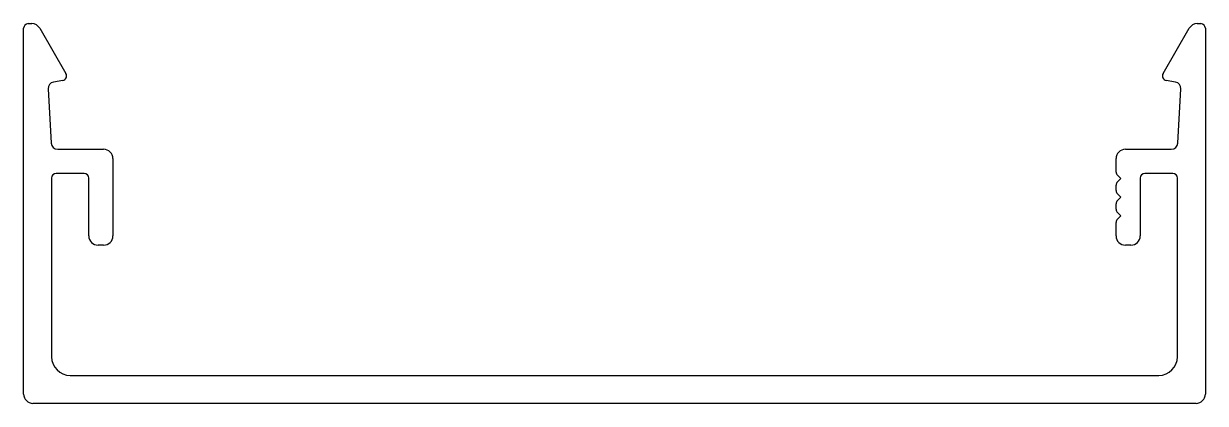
# Model space of a CAD drawing. Extents: x -25.3 to 38.2, y 5.8 to 26.2.
import ezdxf

# ---------------------------------------------------------------- set-up
doc = ezdxf.new("R2010")
doc.units = 0
doc.layers.get('0').update_dxf_attribs({"linetype": 'CONTINUOUS'})

msp = doc.modelspace()

# ---------------------------------------------------------------- linework, layer by layer
for p, q in [((-25.089, 26.151), (-24.904, 26.151)), ((37.726, 26.151), (37.911, 26.151)), ((-25.339, 6.251), (-25.339, 25.901)), ((-24.471, 25.901), (-23.067, 23.471)), ((35.889, 23.471), (37.293, 25.901)), ((38.161, 25.901), (38.161, 6.251)), ((-23.241, 23.1), (-23.733, 23.013)), ((36.555, 23.013), (36.063, 23.1)), ((-24.022, 22.648), (-23.858, 19.732)), ((36.68, 19.732), (36.844, 22.648)), ((-23.508, 19.401), (-21.039, 19.401)), ((33.861, 19.401), (36.33, 19.401)), ((-20.539, 18.901), (-20.539, 14.751)), ((33.361, 18.18), (33.361, 18.901)), ((-23.839, 17.851), (-23.839, 8.251)), ((-22.089, 18.101), (-23.589, 18.101)), ((-21.839, 14.751), (-21.839, 17.851)), ((33.611, 17.826), (33.434, 18.003)), ((33.434, 17.65), (33.611, 17.826)), ((34.661, 17.851), (34.661, 14.751)), ((36.411, 18.101), (34.911, 18.101)), ((36.661, 8.251), (36.661, 17.851)), ((33.361, 17.18), (33.361, 17.473)), ((33.611, 16.826), (33.434, 17.003)), ((33.434, 16.65), (33.611, 16.826)), ((33.361, 16.18), (33.361, 16.473)), ((33.611, 15.826), (33.434, 16.003)), ((33.361, 14.751), (33.361, 15.473)), ((33.434, 15.65), (33.611, 15.826)), ((-21.039, 14.251), (-21.339, 14.251)), ((34.161, 14.251), (33.861, 14.251)), ((-22.839, 7.251), (35.661, 7.251)), ((37.661, 5.751), (-24.839, 5.751))]:
    msp.add_line(p, q)
for centre, radius, start, end in [((-25.089, 25.901), 0.25, 90, 180), ((-24.904, 25.651), 0.5, 30, 90), ((37.726, 25.651), 0.5, 90, 150), ((37.911, 25.901), 0.25, 0, 90), ((-23.672, 22.668), 0.35, 100, 183.21777), ((-23.284, 23.346), 0.25, 280, 30), ((36.106, 23.346), 0.25, 150, 260), ((36.494, 22.668), 0.35, 356.78223, 80), ((-23.508, 19.751), 0.35, 183.21777, 270), ((36.33, 19.751), 0.35, 270, 356.78223), ((-21.039, 18.901), 0.5, 0, 90), ((33.861, 18.901), 0.5, 90, 180), ((-23.589, 17.851), 0.25, 90, 180), ((-22.089, 17.851), 0.25, 0, 90), ((33.611, 18.18), 0.25, 180, 225), ((34.911, 17.851), 0.25, 90, 180), ((36.411, 17.851), 0.25, 0, 90), ((33.611, 17.473), 0.25, 135, 180), ((33.611, 17.18), 0.25, 180, 225), ((33.611, 16.473), 0.25, 135, 180), ((33.611, 16.18), 0.25, 180, 225), ((33.611, 15.473), 0.25, 135, 180), ((-21.339, 14.751), 0.5, 180, 270), ((-21.039, 14.751), 0.5, 270, 0), ((33.861, 14.751), 0.5, 180, 270), ((34.161, 14.751), 0.5, 270, 360), ((-22.839, 8.251), 1, 180, 270), ((35.661, 8.251), 1, 270, 0), ((-24.839, 6.251), 0.5, 180, 270), ((37.661, 6.251), 0.5, 270, 0)]:
    msp.add_arc(centre, radius, start, end)

doc.saveas('drawing.dxf')
